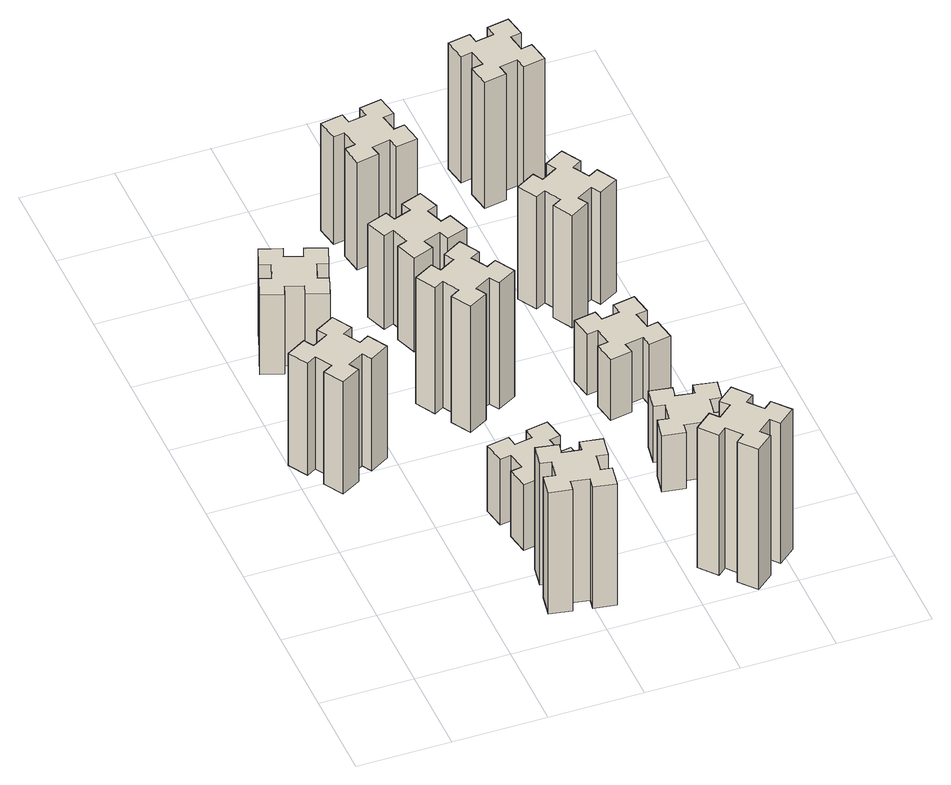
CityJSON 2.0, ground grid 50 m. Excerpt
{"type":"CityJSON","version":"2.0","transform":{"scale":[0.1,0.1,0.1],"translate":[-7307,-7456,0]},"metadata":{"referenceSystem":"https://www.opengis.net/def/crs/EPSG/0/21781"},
"CityObjects":{
"building1":{"type":"Building","attributes":{"class":"1000","function":"1000","usage":"1000","yearOfConstruction":2016,"roofType":"1000","measuredHeight":72,"storeysAboveGround":30,"storeysBelowGround":0},"geometry":[{"type":"Solid","lod":"1","boundaries":[[[[0,1,2,3,4,5,6,7,8,9,10,11,12,13,14,15,16,17,18,19]],[[17,16,20,21]],[[16,15,22,20]],[[15,14,23,22]],[[14,13,24,23]],[[13,12,25,24]],[[12,11,26,25]],[[11,10,27,26]],[[10,9,28,27]],[[9,8,29,28]],[[8,7,30,29]],[[7,6,31,30]],[[6,5,32,31]],[[5,4,33,32]],[[4,3,34,33]],[[3,2,35,34]],[[2,1,36,35]],[[1,0,37,36]],[[0,19,38,37]],[[19,18,39,38]],[[18,17,21,39]],[[24,25,26,27,28,29,30,31,32,33,34,35,36,37,38,39,21,20,22,23]]]]}]},
"building2":{"type":"Building","attributes":{"class":"1000","function":"1000","usage":"1000","yearOfConstruction":2016,"roofType":"1000","measuredHeight":51,"storeysAboveGround":30,"storeysBelowGround":0},"geometry":[{"type":"Solid","lod":"1","boundaries":[[[[40,41,42,43,44,45,46,47,48,49,50,51,52,53,54,55,56,57,58,59]],[[57,56,60,61]],[[56,55,62,60]],[[55,54,63,62]],[[54,53,64,63]],[[53,52,65,64]],[[52,51,66,65]],[[51,50,67,66]],[[50,49,68,67]],[[49,48,69,68]],[[48,47,70,69]],[[47,46,71,70]],[[46,45,72,71]],[[45,44,73,72]],[[44,43,74,73]],[[43,42,75,74]],[[42,41,76,75]],[[41,40,77,76]],[[40,59,78,77]],[[59,58,79,78]],[[58,57,61,79]],[[64,65,66,67,68,69,70,71,72,73,74,75,76,77,78,79,61,60,62,63]]]]}]},
"building3":{"type":"Building","attributes":{"class":"1000","function":"1000","usage":"1000","yearOfConstruction":2016,"roofType":"1000","measuredHeight":78,"storeysAboveGround":30,"storeysBelowGround":0},"geometry":[{"type":"Solid","lod":"1","boundaries":[[[[80,81,82,83,84,85,86,87,88,89,90,91,92,93,94,95,96,97,98,99]],[[97,96,100,101]],[[96,95,102,100]],[[95,94,103,102]],[[94,93,104,103]],[[93,92,105,104]],[[92,91,106,105]],[[91,90,107,106]],[[90,89,108,107]],[[89,88,109,108]],[[88,87,110,109]],[[87,86,111,110]],[[86,85,112,111]],[[85,84,113,112]],[[84,83,114,113]],[[83,82,115,114]],[[82,81,116,115]],[[81,80,117,116]],[[80,99,118,117]],[[99,98,119,118]],[[98,97,101,119]],[[104,105,106,107,108,109,110,111,112,113,114,115,116,117,118,119,101,100,102,103]]]]}]},
"building4":{"type":"Building","attributes":{"class":"1000","function":"1000","usage":"1000","yearOfConstruction":2016,"roofType":"1000","measuredHeight":42,"storeysAboveGround":30,"storeysBelowGround":0},"geometry":[{"type":"Solid","lod":"1","boundaries":[[[[120,121,122,123,124,125,126,127,128,129,130,131,132,133,134,135,136,137,138,139]],[[137,136,140,141]],[[136,135,142,140]],[[135,134,143,142]],[[134,133,144,143]],[[133,132,145,144]],[[132,131,146,145]],[[131,130,147,146]],[[130,129,148,147]],[[129,128,149,148]],[[128,127,150,149]],[[127,126,151,150]],[[126,125,152,151]],[[125,124,153,152]],[[124,123,154,153]],[[123,122,155,154]],[[122,121,156,155]],[[121,120,157,156]],[[120,139,158,157]],[[139,138,159,158]],[[138,137,141,159]],[[144,145,146,147,148,149,150,151,152,153,154,155,156,157,158,159,141,140,142,143]]]]}]},
"building5":{"type":"Building","attributes":{"class":"1000","function":"1000","usage":"1000","yearOfConstruction":2016,"roofType":"1000","measuredHeight":81,"storeysAboveGround":30,"storeysBelowGround":0},"geometry":[{"type":"Solid","lod":"1","boundaries":[[[[160,161,162,163,164,165,166,167,168,169,170,171,172,173,174,175,176,177,178,179]],[[177,176,180,181]],[[176,175,182,180]],[[175,174,183,182]],[[174,173,184,183]],[[173,172,185,184]],[[172,171,186,185]],[[171,170,187,186]],[[170,169,188,187]],[[169,168,189,188]],[[168,167,190,189]],[[167,166,191,190]],[[166,165,192,191]],[[165,164,193,192]],[[164,163,194,193]],[[163,162,195,194]],[[162,161,196,195]],[[161,160,197,196]],[[160,179,198,197]],[[179,178,199,198]],[[178,177,181,199]],[[184,185,186,187,188,189,190,191,192,193,194,195,196,197,198,199,181,180,182,183]]]]}]},
"building6":{"type":"Building","attributes":{"class":"1000","function":"1000","usage":"1000","yearOfConstruction":2016,"roofType":"1000","measuredHeight":60,"storeysAboveGround":30,"storeysBelowGround":0},"geometry":[{"type":"Solid","lod":"1","boundaries":[[[[200,201,202,203,204,205,206,207,208,209,210,211,212,213,214,215,216,217,218,219]],[[217,216,220,221]],[[216,215,222,220]],[[215,214,223,222]],[[214,213,224,223]],[[213,212,225,224]],[[212,211,226,225]],[[211,210,227,226]],[[210,209,228,227]],[[209,208,229,228]],[[208,207,230,229]],[[207,206,231,230]],[[206,205,232,231]],[[205,204,233,232]],[[204,203,234,233]],[[203,202,235,234]],[[202,201,236,235]],[[201,200,237,236]],[[200,219,238,237]],[[219,218,239,238]],[[218,217,221,239]],[[224,225,226,227,228,229,230,231,232,233,234,235,236,237,238,239,221,220,222,223]]]]}]},
"building7":{"type":"Building","attributes":{"class":"1000","function":"1000","usage":"1000","yearOfConstruction":2016,"roofType":"1000","measuredHeight":90,"storeysAboveGround":30,"storeysBelowGround":0},"geometry":[{"type":"Solid","lod":"1","boundaries":[[[[240,241,242,243,244,245,246,247,248,249,250,251,252,253,254,255,256,257,258,259]],[[257,256,260,261]],[[256,255,262,260]],[[255,254,263,262]],[[254,253,264,263]],[[253,252,265,264]],[[252,251,266,265]],[[251,250,267,266]],[[250,249,268,267]],[[249,248,269,268]],[[248,247,270,269]],[[247,246,271,270]],[[246,245,272,271]],[[245,244,273,272]],[[244,243,274,273]],[[243,242,275,274]],[[242,241,276,275]],[[241,240,277,276]],[[240,259,278,277]],[[259,258,279,278]],[[258,257,261,279]],[[264,265,266,267,268,269,270,271,272,273,274,275,276,277,278,279,261,260,262,263]]]]}]},
"building8":{"type":"Building","attributes":{"class":"1000","function":"1000","usage":"1000","yearOfConstruction":2016,"roofType":"1000","measuredHeight":69,"storeysAboveGround":30,"storeysBelowGround":0},"geometry":[{"type":"Solid","lod":"1","boundaries":[[[[280,281,282,283,284,285,286,287,288,289,290,291,292,293,294,295,296,297,298,299]],[[297,296,300,301]],[[296,295,302,300]],[[295,294,303,302]],[[294,293,304,303]],[[293,292,305,304]],[[292,291,306,305]],[[291,290,307,306]],[[290,289,308,307]],[[289,288,309,308]],[[288,287,310,309]],[[287,286,311,310]],[[286,285,312,311]],[[285,284,313,312]],[[284,283,314,313]],[[283,282,315,314]],[[282,281,316,315]],[[281,280,317,316]],[[280,299,318,317]],[[299,298,319,318]],[[298,297,301,319]],[[304,305,306,307,308,309,310,311,312,313,314,315,316,317,318,319,301,300,302,303]]]]}]},
"building9":{"type":"Building","attributes":{"class":"1000","function":"1000","usage":"1000","yearOfConstruction":2016,"roofType":"1000","measuredHeight":36,"storeysAboveGround":30,"storeysBelowGround":0},"geometry":[{"type":"Solid","lod":"1","boundaries":[[[[320,321,322,323,324,325,326,327,328,329,330,331,332,333,334,335,336,337,338,339]],[[337,336,340,341]],[[336,335,342,340]],[[335,334,343,342]],[[334,333,344,343]],[[333,332,345,344]],[[332,331,346,345]],[[331,330,347,346]],[[330,329,348,347]],[[329,328,349,348]],[[328,327,350,349]],[[327,326,351,350]],[[326,325,352,351]],[[325,324,353,352]],[[324,323,354,353]],[[323,322,355,354]],[[322,321,356,355]],[[321,320,357,356]],[[320,339,358,357]],[[339,338,359,358]],[[338,337,341,359]],[[344,345,346,347,348,349,350,351,352,353,354,355,356,357,358,359,341,340,342,343]]]]}]},
"building10":{"type":"Building","attributes":{"class":"1000","function":"1000","usage":"1000","yearOfConstruction":2016,"roofType":"1000","measuredHeight":39,"storeysAboveGround":30,"storeysBelowGround":0},"geometry":[{"type":"Solid","lod":"1","boundaries":[[[[360,361,362,363,364,365,366,367,368,369,370,371,372,373,374,375,376,377,378,379]],[[377,376,380,381]],[[376,375,382,380]],[[375,374,383,382]],[[374,373,384,383]],[[373,372,385,384]],[[372,371,386,385]],[[371,370,387,386]],[[370,369,388,387]],[[369,368,389,388]],[[368,367,390,389]],[[367,366,391,390]],[[366,365,392,391]],[[365,364,393,392]],[[364,363,394,393]],[[363,362,395,394]],[[362,361,396,395]],[[361,360,397,396]],[[360,379,398,397]],[[379,378,399,398]],[[378,377,381,399]],[[384,385,386,387,388,389,390,391,392,393,394,395,396,397,398,399,381,380,382,383]]]]}]},
"building11":{"type":"Building","attributes":{"class":"1000","function":"1000","usage":"1000","yearOfConstruction":2016,"roofType":"1000","measuredHeight":72,"storeysAboveGround":30,"storeysBelowGround":0},"geometry":[{"type":"Solid","lod":"1","boundaries":[[[[400,401,402,403,404,405,406,407,408,409,410,411,412,413,414,415,416,417,418,419]],[[417,416,420,421]],[[416,415,422,420]],[[415,414,423,422]],[[414,413,424,423]],[[413,412,425,424]],[[412,411,426,425]],[[411,410,427,426]],[[410,409,428,427]],[[409,408,429,428]],[[408,407,430,429]],[[407,406,431,430]],[[406,405,432,431]],[[405,404,433,432]],[[404,403,434,433]],[[403,402,435,434]],[[402,401,436,435]],[[401,400,437,436]],[[400,419,438,437]],[[419,418,439,438]],[[418,417,421,439]],[[424,425,426,427,428,429,430,431,432,433,434,435,436,437,438,439,421,420,422,423]]]]}]},
"building12":{"type":"Building","attributes":{"class":"1000","function":"1000","usage":"1000","yearOfConstruction":2016,"roofType":"1000","measuredHeight":81,"storeysAboveGround":30,"storeysBelowGround":0},"geometry":[{"type":"Solid","lod":"1","boundaries":[[[[440,441,442,443,444,445,446,447,448,449,450,451,452,453,454,455,456,457,458,459]],[[457,456,460,461]],[[456,455,462,460]],[[455,454,463,462]],[[454,453,464,463]],[[453,452,465,464]],[[452,451,466,465]],[[451,450,467,466]],[[450,449,468,467]],[[449,448,469,468]],[[448,447,470,469]],[[447,446,471,470]],[[446,445,472,471]],[[445,444,473,472]],[[444,443,474,473]],[[443,442,475,474]],[[442,441,476,475]],[[441,440,477,476]],[[440,459,478,477]],[[459,458,479,478]],[[458,457,461,479]],[[464,465,466,467,468,469,470,471,472,473,474,475,476,477,478,479,461,460,462,463]]]]}]}
},
"vertices":[
[356,1637,0],[306,1724,0],[358,1754,0],[298,1858,0],[194,1798,0],[224,1746,0],[137,1696,0],[107,1748,0],[3,1688,0],[63,1584,0],[115,1614,0],[165,1527,0],[113,1497,0],[173,1393,0],[277,1453,0],[247,1505,0],[334,1555,0],[364,1503,0],[468,1563,0],[408,1667,0],[334,1555,720],[364,1503,720],[247,1505,720],[277,1453,720],[173,1393,720],[113,1497,720],[165,1527,720],[115,1614,720],[63,1584,720],[3,1688,720],[107,1748,720],[137,1696,720],[224,1746,720],[194,1798,720],[298,1858,720],[358,1754,720],[306,1724,720],[356,1637,720],[408,1667,720],[468,1563,720],
[420,2552,0],[326,2586,0],[347,2642,0],[234,2683,0],[193,2570,0],[249,2550,0],[215,2456,0],[159,2477,0],[117,2364,0],[230,2323,0],[251,2379,0],[345,2345,0],[324,2289,0],[437,2247,0],[478,2360,0],[422,2381,0],[456,2475,0],[512,2454,0],[553,2567,0],[440,2608,0],[456,2475,510],[512,2454,510],[422,2381,510],[478,2360,510],[437,2247,510],[324,2289,510],[345,2345,510],[251,2379,510],[230,2323,510],[117,2364,510],[159,2477,510],[215,2456,510],[249,2550,510],[193,2570,510],[234,2683,510],[347,2642,510],[326,2586,510],[420,2552,510],[440,2608,510],[553,2567,510],
[876,414,0],[858,315,0],[799,326,0],[778,207,0],[897,187,0],[907,246,0],[1005,228,0],[995,169,0],[1113,148,0],[1134,267,0],[1075,277,0],[1092,375,0],[1151,365,0],[1172,483,0],[1054,504,0],[1044,445,0],[945,462,0],[956,521,0],[837,542,0],[817,424,0],[945,462,780],[956,521,780],[1044,445,780],[1054,504,780],[1172,483,780],[1151,365,780],[1092,375,780],[1075,277,780],[1134,267,780],[1113,148,780],[995,169,780],[1005,228,780],[907,246,780],[897,187,780],[778,207,780],[799,326,780],[858,315,780],[876,414,780],[817,424,780],[837,542,780],
[1005,1002,0],[907,985,0],[897,1044,0],[778,1023,0],[799,905,0],[858,915,0],[876,817,0],[817,807,0],[837,688,0],[956,709,0],[945,768,0],[1044,786,0],[1054,727,0],[1172,747,0],[1151,866,0],[1092,855,0],[1075,954,0],[1134,964,0],[1113,1082,0],[995,1061,0],[1075,954,420],[1134,964,420],[1092,855,420],[1151,866,420],[1172,747,420],[1054,727,420],[1044,786,420],[945,768,420],[956,709,420],[837,688,420],[817,807,420],[876,817,420],[858,915,420],[799,905,420],[778,1023,420],[897,1044,420],[907,985,420],[1005,1002,420],[995,1061,420],[1113,1082,420],
[1096,1837,0],[1046,1924,0],[1098,1954,0],[1038,2058,0],[934,1998,0],[964,1946,0],[877,1896,0],[847,1948,0],[743,1888,0],[803,1784,0],[855,1814,0],[905,1727,0],[853,1697,0],[913,1593,0],[1017,1653,0],[987,1705,0],[1074,1755,0],[1104,1703,0],[1208,1763,0],[1148,1867,0],[1074,1755,810],[1104,1703,810],[987,1705,810],[1017,1653,810],[913,1593,810],[853,1697,810],[905,1727,810],[855,1814,810],[803,1784,810],[743,1888,810],[847,1948,810],[877,1896,810],[964,1946,810],[934,1998,810],[1038,2058,810],[1098,1954,810],[1046,1924,810],[1096,1837,810],[1148,1867,810],[1208,1763,810],
[966,2345,0],[1060,2379,0],[1080,2323,0],[1193,2364,0],[1152,2477,0],[1096,2456,0],[1062,2550,0],[1118,2570,0],[1077,2683,0],[964,2642,0],[985,2586,0],[891,2552,0],[870,2608,0],[757,2567,0],[799,2454,0],[855,2475,0],[889,2381,0],[833,2360,0],[874,2247,0],[987,2289,0],[889,2381,600],[833,2360,600],[855,2475,600],[799,2454,600],[757,2567,600],[870,2608,600],[891,2552,600],[985,2586,600],[964,2642,600],[1077,2683,600],[1118,2570,600],[1062,2550,600],[1096,2456,600],[1152,2477,600],[1193,2364,600],[1080,2323,600],[1060,2379,600],[966,2345,600],[987,2289,600],[874,2247,600],
[1848,129,0],[1924,193,0],[1963,147,0],[2055,224,0],[1978,316,0],[1932,278,0],[1867,354,0],[1913,393,0],[1836,485,0],[1744,408,0],[1783,362,0],[1706,297,0],[1668,343,0],[1576,266,0],[1653,174,0],[1699,213,0],[1763,136,0],[1717,98,0],[1794,6,0],[1886,83,0],[1763,136,900],[1717,98,900],[1699,213,900],[1653,174,900],[1576,266,900],[1668,343,900],[1706,297,900],[1783,362,900],[1744,408,900],[1836,485,900],[1913,393,900],[1867,354,900],[1932,278,900],[1978,316,900],[2055,224,900],[1963,147,900],[1924,193,900],[1848,129,900],[1886,83,900],[1794,6,900],
[945,2988,0],[1044,3006,0],[1054,2947,0],[1172,2967,0],[1151,3086,0],[1092,3075,0],[1075,3174,0],[1134,3184,0],[1113,3302,0],[995,3281,0],[1005,3222,0],[907,3205,0],[897,3264,0],[778,3243,0],[799,3125,0],[858,3135,0],[876,3037,0],[817,3027,0],[837,2908,0],[956,2929,0],[876,3037,690],[817,3027,690],[858,3135,690],[799,3125,690],[778,3243,690],[897,3264,690],[907,3205,690],[1005,3222,690],[995,3281,690],[1113,3302,690],[1134,3184,690],[1075,3174,690],[1092,3075,690],[1151,3086,690],[1172,2967,690],[1054,2947,690],[1044,3006,690],[945,2988,690],[956,2929,690],[837,2908,690],
[1747,886,0],[1845,868,0],[1835,809,0],[1953,788,0],[1974,907,0],[1915,917,0],[1932,1015,0],[1991,1005,0],[2012,1123,0],[1894,1144,0],[1884,1085,0],[1785,1102,0],[1796,1161,0],[1677,1182,0],[1657,1064,0],[1716,1054,0],[1698,955,0],[1639,966,0],[1618,847,0],[1737,827,0],[1698,955,360],[1639,966,360],[1716,1054,360],[1657,1064,360],[1677,1182,360],[1796,1161,360],[1785,1102,360],[1884,1085,360],[1894,1144,360],[2012,1123,360],[1991,1005,360],[1932,1015,360],[1915,917,360],[1974,907,360],[1953,788,360],[1835,809,360],[1845,868,360],[1747,886,360],[1737,827,360],[1618,847,360],
[1745,1742,0],[1647,1725,0],[1637,1784,0],[1518,1763,0],[1539,1645,0],[1598,1655,0],[1616,1557,0],[1557,1547,0],[1577,1428,0],[1696,1449,0],[1685,1508,0],[1784,1526,0],[1794,1467,0],[1912,1487,0],[1891,1606,0],[1832,1595,0],[1815,1694,0],[1874,1704,0],[1853,1822,0],[1735,1801,0],[1815,1694,390],[1874,1704,390],[1832,1595,390],[1891,1606,390],[1912,1487,390],[1794,1467,390],[1784,1526,390],[1685,1508,390],[1696,1449,390],[1577,1428,390],[1557,1547,390],[1616,1557,390],[1598,1655,390],[1539,1645,390],[1518,1763,390],[1637,1784,390],[1647,1725,390],[1745,1742,390],[1735,1801,390],[1853,1822,390],
[1836,2377,0],[1786,2464,0],[1838,2494,0],[1778,2598,0],[1674,2538,0],[1704,2486,0],[1617,2436,0],[1587,2488,0],[1483,2428,0],[1543,2324,0],[1595,2354,0],[1645,2267,0],[1593,2237,0],[1653,2133,0],[1757,2193,0],[1727,2245,0],[1814,2295,0],[1844,2243,0],[1948,2303,0],[1888,2407,0],[1814,2295,720],[1844,2243,720],[1727,2245,720],[1757,2193,720],[1653,2133,720],[1593,2237,720],[1645,2267,720],[1595,2354,720],[1543,2324,720],[1483,2428,720],[1587,2488,720],[1617,2436,720],[1704,2486,720],[1674,2538,720],[1778,2598,720],[1838,2494,720],[1786,2464,720],[1836,2377,720],[1888,2407,720],[1948,2303,720],
[1598,3335,0],[1616,3237,0],[1557,3227,0],[1577,3108,0],[1696,3129,0],[1685,3188,0],[1784,3206,0],[1794,3147,0],[1912,3167,0],[1891,3286,0],[1832,3275,0],[1815,3374,0],[1874,3384,0],[1853,3502,0],[1735,3481,0],[1745,3422,0],[1647,3405,0],[1637,3464,0],[1518,3443,0],[1539,3325,0],[1647,3405,810],[1637,3464,810],[1745,3422,810],[1735,3481,810],[1853,3502,810],[1874,3384,810],[1815,3374,810],[1832,3275,810],[1891,3286,810],[1912,3167,810],[1794,3147,810],[1784,3206,810],[1685,3188,810],[1696,3129,810],[1577,3108,810],[1557,3227,810],[1616,3237,810],[1598,3335,810],[1539,3325,810],[1518,3443,810]
]}
